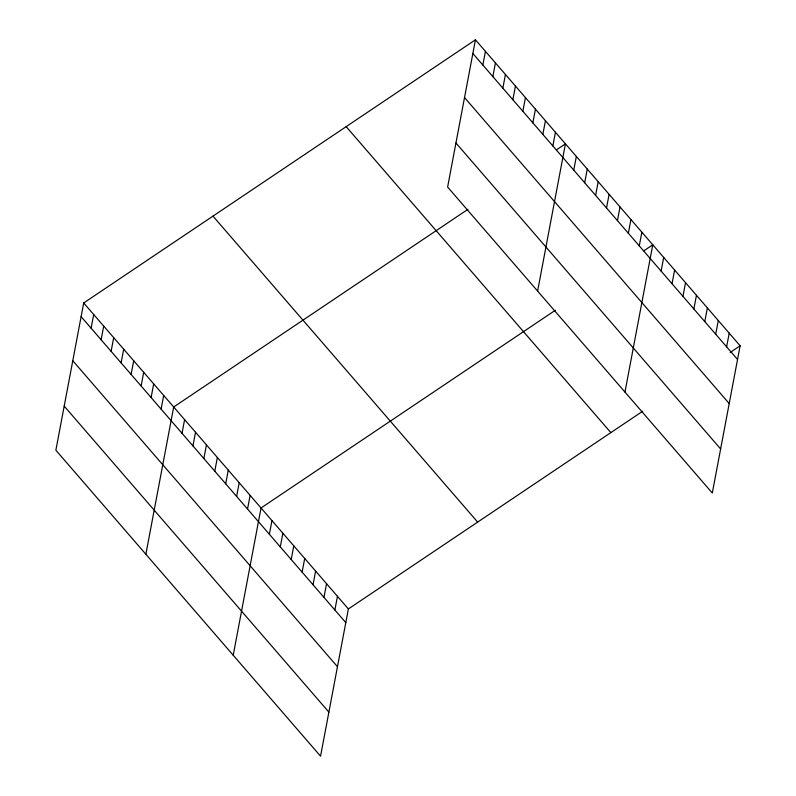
<?xml version="1.0" encoding="UTF-8"?>
<svg xmlns="http://www.w3.org/2000/svg" width="796" height="796" viewBox="0 0 796 796"><rect width="100%" height="100%" fill="white"/><g stroke="black" fill="none" stroke-linecap="round" stroke-linejoin="round"><path stroke-width="1.19" d="M475.441 39.8L447.621 187.05L712.301 493.032L740.131 345.782L475.441 39.8L83.699 302.968L55.869 450.218L320.559 756.2L348.379 608.95L642.67 411.243M91.112 328.211L93.699 314.529M101.112 339.773L103.699 326.081M111.112 351.335L113.699 337.643M121.111 362.886L123.698 349.205M131.111 374.448L133.698 360.767M141.111 386.01L143.698 372.319M151.111 397.562L153.688 383.881M161.11 409.124L163.687 395.443M145.867 554.255L173.687 407.005L467.978 209.298M182.025 433.303L184.612 419.621M192.94 445.929L195.527 432.248M203.856 458.546L206.443 444.865M214.781 471.172L217.368 457.491M225.696 483.789L228.283 470.108M236.611 496.415L239.198 482.734M247.536 509.032L250.123 495.351M233.218 655.227L261.038 507.977L555.329 310.271M269.366 534.275L271.953 520.594M280.291 546.902L282.879 533.221M291.207 559.518L293.794 545.837M302.122 572.145L304.709 558.464M313.047 584.762L315.624 571.08M323.962 597.388L326.549 583.707M334.877 610.005L337.464 596.323M482.854 65.043L485.441 51.362M492.853 76.605L495.44 62.914M502.853 88.167L505.44 74.476M512.853 99.719L515.44 86.038M522.853 111.281L525.44 97.6M532.852 122.843L535.439 109.151M542.852 134.395L545.439 120.713M552.852 145.957L555.439 132.275M537.608 291.087L565.439 143.837L556.484 149.847M573.767 170.135L576.354 156.454M584.682 182.762L587.269 169.08M595.607 195.378L598.184 181.697M606.522 208.005L609.109 194.324M617.437 220.621L620.024 206.94M628.362 233.248L630.939 219.567M639.278 245.864L641.865 232.183M624.96 392.06L652.78 244.81L643.835 250.82M661.108 271.108L663.695 257.426M672.033 283.734L674.62 270.053M682.948 296.351L685.535 282.67M693.863 308.977L696.45 295.296M704.788 321.594L707.375 307.913M715.703 334.22L718.29 320.539M726.619 346.837L729.206 333.156M730.181 352.459L740.131 345.782M472.854 53.481L737.544 359.464M464.526 97.56L729.216 403.542M455.949 142.981L720.629 448.954M346.17 126.644L610.85 432.626M212.97 216.124L477.66 522.096M83.699 302.968L348.379 608.95M81.112 316.649L345.802 622.631M72.784 360.727L337.464 666.71M64.207 406.139L328.887 712.122"/></g></svg>
